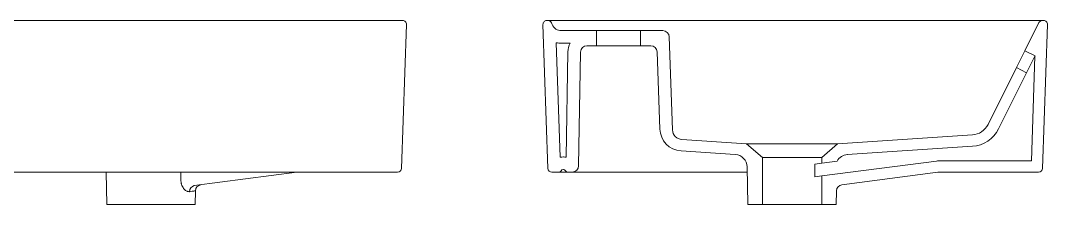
# Model space of a CAD drawing. Header units: millimetres. Extents: x 1778 to 2471, y 1406 to 1876.
# Drawn here: x 1973.115 to 1973.929, y 1424.071 to 1424.217 of the extents above; entities that cross this region are included whole.
import ezdxf

# ---------------------------------------------------------------- set-up
doc = ezdxf.new("R2010")
doc.units = ezdxf.units.MM
doc.layers.add('ARQ_SANITAROS', color=42, linetype='Continuous', lineweight=0)

msp = doc.modelspace()

# ---------------------------------------------------------------- linework, layer by layer
at = {"layer": 'ARQ_SANITAROS'}
for p, q in [((1973.38366, 1424.21685), (1973.05883, 1424.21685)), ((1973.41814, 1424.21685), (1973.38366, 1424.21685)), ((1973.41715, 1424.09974), (1973.42113, 1424.21374)), ((1973.52935, 1424.21374), (1973.53333, 1424.09974)), ((1973.53329, 1424.21685), (1973.53234, 1424.21685)), ((1973.53329, 1424.21685), (1973.57258, 1424.21685)), ((1973.53603, 1424.21507), (1973.53668, 1424.2136)), ((1973.57258, 1424.21685), (1973.88575, 1424.21685)), ((1973.88575, 1424.21685), (1973.92509, 1424.21685)), ((1973.91131, 1424.19299), (1973.92241, 1424.21519)), ((1973.92613, 1424.21685), (1973.92509, 1424.21685)), ((1973.92515, 1424.09974), (1973.92913, 1424.21374)), ((1973.57174, 1424.20885), (1973.54399, 1424.20885)), ((1973.57174, 1424.20885), (1973.57174, 1424.19685)), ((1973.57174, 1424.20885), (1973.60674, 1424.20885)), ((1973.62441, 1424.20885), (1973.60674, 1424.20885)), ((1973.60674, 1424.19685), (1973.60674, 1424.20885)), ((1973.63198, 1424.13032), (1973.62941, 1424.20402)), ((1973.53986, 1424.19933), (1973.54302, 1424.10861)), ((1973.55088, 1424.19885), (1973.54399, 1424.19885)), ((1973.57174, 1424.19685), (1973.56415, 1424.19685)), ((1973.57174, 1424.19685), (1973.60674, 1424.19685)), ((1973.61482, 1424.19685), (1973.60674, 1424.19685)), ((1973.54915, 1424.19211), (1973.5477, 1424.10864)), ((1973.55915, 1424.19194), (1973.55758, 1424.10176)), ((1973.62195, 1424.13097), (1973.61982, 1424.19202)), ((1973.9046, 1424.17958), (1973.91131, 1424.19299)), ((1973.91936, 1424.18897), (1973.91131, 1424.19299)), ((1973.91265, 1424.17555), (1973.91925, 1424.18875)), ((1973.91636, 1424.10585), (1973.91925, 1424.18875)), ((1973.91936, 1424.18897), (1973.91925, 1424.18875)), ((1973.88208, 1424.13454), (1973.9046, 1424.17958)), ((1973.9046, 1424.17958), (1973.91265, 1424.17555)), ((1973.89039, 1424.13103), (1973.91265, 1424.17555)), ((1973.63945, 1424.12262), (1973.69071, 1424.11924)), ((1973.76271, 1424.11924), (1973.86965, 1424.12628)), ((1973.63876, 1424.11364), (1973.68178, 1424.11081)), ((1973.69071, 1424.11924), (1973.70321, 1424.10837)), ((1973.75021, 1424.10837), (1973.76271, 1424.11924)), ((1973.77054, 1424.11073), (1973.86967, 1424.11727)), ((1973.54543, 1424.10885), (1973.54549, 1424.10885)), ((1973.70321, 1424.10837), (1973.75021, 1424.10837)), ((1973.70321, 1424.10837), (1973.70321, 1424.07124)), ((1973.75021, 1424.10394), (1973.75021, 1424.10837)), ((1973.75021, 1424.09386), (1973.84107, 1424.10561)), ((1973.76241, 1424.10552), (1973.75021, 1424.10394)), ((1973.84479, 1424.10585), (1973.91636, 1424.10585)), ((1973.06281, 1424.09685), (1973.37968, 1424.09685)), ((1973.18322, 1424.09685), (1973.18379, 1424.07124)), ((1973.24233, 1424.09685), (1973.24248, 1424.08984)), ((1973.25307, 1424.08619), (1973.33423, 1424.09668)), ((1973.37968, 1424.09685), (1973.41416, 1424.09685)), ((1973.54196, 1424.09685), (1973.53633, 1424.09685)), ((1973.54896, 1424.09685), (1973.54196, 1424.09685)), ((1973.54543, 1424.09885), (1973.54549, 1424.09885)), ((1973.55258, 1424.09685), (1973.54896, 1424.09685)), ((1973.56257, 1424.09685), (1973.55258, 1424.09685)), ((1973.69121, 1424.09685), (1973.56257, 1424.09685)), ((1973.69178, 1424.07124), (1973.69112, 1424.10105)), ((1973.75021, 1424.10394), (1973.7448, 1424.10324)), ((1973.7448, 1424.09316), (1973.7448, 1424.10324)), ((1973.76624, 1424.08686), (1973.84223, 1424.09668)), ((1973.92215, 1424.09685), (1973.84479, 1424.09685)), ((1973.7448, 1424.09316), (1973.75021, 1424.09386)), ((1973.75021, 1424.07124), (1973.75021, 1424.09386)), ((1973.25365, 1424.07124), (1973.25389, 1424.08201)), ((1973.76189, 1424.08201), (1973.76165, 1424.07124)), ((1973.18379, 1424.07124), (1973.25365, 1424.07124)), ((1973.70321, 1424.07124), (1973.69178, 1424.07124)), ((1973.70321, 1424.07124), (1973.75021, 1424.07124)), ((1973.76165, 1424.07124), (1973.75021, 1424.07124))]:
    msp.add_line(p, q, dxfattribs=at)
at = {"layer": 'ARQ_SANITAROS', "flags": 128}
msp.add_lwpolyline([(1973.33425, 1424.09685), (1973.33425, 1424.09678), (1973.33423, 1424.09668)], dxfattribs=at)
at = {"layer": 'ARQ_SANITAROS'}
for centre, radius, start, end in [((1973.41814, 1424.21385), 0.003, 358, 90), ((1973.53234, 1424.21385), 0.003, 90, 182), ((1973.53329, 1424.21385), 0.003, 23.96249, 90), ((1973.54399, 1424.21685), 0.008, 203.96249, 270), ((1973.92509, 1424.21385), 0.003, 90, 153.43495), ((1973.92613, 1424.21385), 0.003, 358, 90), ((1973.62441, 1424.20385), 0.005, 2, 90), ((1973.54399, 1424.21685), 0.018, 256.71374, 270), ((1973.56415, 1424.19185), 0.015, 152.18186, 179), ((1973.56415, 1424.19185), 0.005, 90, 179), ((1973.61482, 1424.19185), 0.005, 2, 90), ((1973.63994, 1424.1316), 0.018, 182, 266.22828), ((1973.63998, 1424.1306), 0.008, 182, 266.22828), ((1973.86867, 1424.14125), 0.015, 273.77022, 333.43495), ((1973.86803, 1424.14221), 0.025, 273.77022, 333.43495), ((1973.54543, 1424.09685), 0.012, 90, 101.55867), ((1973.54549, 1424.09685), 0.012, 79.41478, 90), ((1973.68112, 1424.10083), 0.01, 1.27303, 86.22828), ((1973.7712, 1424.10075), 0.01, 93.77022, 151.53868), ((1973.84479, 1424.07685), 0.029, 90, 97.36851), ((1973.3368, 1424.07685), 0.02, 90, 97.36851), ((1973.41416, 1424.09985), 0.003, 270, 358), ((1973.53633, 1424.09985), 0.003, 182, 270), ((1973.54196, 1424.09885), 0.002, 270, 330), ((1973.54543, 1424.09685), 0.002, 90, 150), ((1973.54549, 1424.09685), 0.002, 30, 90), ((1973.54896, 1424.09885), 0.002, 210, 270), ((1973.55258, 1424.10185), 0.005, 270, 359), ((1973.84479, 1424.07685), 0.02, 90, 97.36851), ((1973.92215, 1424.09985), 0.003, 270, 358), ((1973.25395, 1424.08167), 0.0046, 100.97778, 184.09718), ((1973.25889, 1424.0819), 0.005, 97.36851, 178.73343), ((1973.76689, 1424.0819), 0.005, 97.36851, 178.72697)]:
    msp.add_arc(centre, radius, start, end, dxfattribs=at)
for points, knots in [([(1973.76271, 1424.11924), (1973.76271, 1424.11924), (1973.76212, 1424.11924), (1973.75945, 1424.11924), (1973.75516, 1424.11924), (1973.75138, 1424.11924), (1973.74907, 1424.11924), (1973.74856, 1424.11924), (1973.7478, 1424.11924), (1973.74704, 1424.11924), (1973.74627, 1424.11924), (1973.74549, 1424.11924), (1973.74469, 1424.11924), (1973.74387, 1424.11924), (1973.7433, 1424.11924), (1973.74178, 1424.11924), (1973.73921, 1424.11924), (1973.73515, 1424.11924), (1973.73096, 1424.11924), (1973.72812, 1424.11924), (1973.72671, 1424.11924), (1973.7253, 1424.11924), (1973.72247, 1424.11924), (1973.71827, 1424.11924), (1973.71421, 1424.11924), (1973.71164, 1424.11924), (1973.71012, 1424.11924), (1973.70954, 1424.11924), (1973.70871, 1424.11924), (1973.70791, 1424.11924), (1973.70712, 1424.11924), (1973.70634, 1424.11924), (1973.70557, 1424.11924), (1973.70481, 1424.11924), (1973.7043, 1424.11924), (1973.70199, 1424.11924), (1973.69823, 1424.11924), (1973.69397, 1424.11924), (1973.69131, 1424.11924), (1973.69071, 1424.11924), (1973.69071, 1424.11924)], [0.7499634, 0.7499634, 0.7499634, 0.7499634, 0.7851728, 0.8203822, 0.8555916, 0.890801, 0.890801, 0.8951776, 0.8995543, 0.903931, 0.9083076, 0.9126843, 0.9170609, 0.9214376, 0.9258142, 0.9258142, 0.9443607, 0.9629071, 0.9814536, 1, 1, 1, 1.0185525, 1.037105, 1.0556575, 1.07421, 1.07421, 1.0786277, 1.0830453, 1.087463, 1.0918807, 1.0962983, 1.100716, 1.1051336, 1.1095513, 1.1095513, 1.1446543, 1.1797574, 1.2148604, 1.2499634, 1.2499634, 1.2499634, 1.2499634]), ([(1973.24248, 1424.08984), (1973.24249, 1424.08918), (1973.24257, 1424.08854), (1973.24277, 1424.08761), (1973.24286, 1424.0873), (1973.24305, 1424.08671), (1973.24316, 1424.08642), (1973.24353, 1424.0856), (1973.24382, 1424.08508), (1973.24443, 1424.08416), (1973.24477, 1424.08374), (1973.24529, 1424.08319), (1973.24547, 1424.08301), (1973.24583, 1424.08269), (1973.24601, 1424.08254), (1973.24655, 1424.08213), (1973.24692, 1424.08191), (1973.24746, 1424.08165), (1973.24764, 1424.08157), (1973.248, 1424.08145), (1973.24818, 1424.08141), (1973.2487, 1424.0813), (1973.24903, 1424.08129), (1973.24936, 1424.08134)], [0, 0, 0, 0, 0.125, 0.125, 0.1875, 0.1875, 0.25, 0.25, 0.375, 0.375, 0.5, 0.5, 0.5625, 0.5625, 0.625, 0.625, 0.75, 0.75, 0.8125, 0.8125, 0.875, 0.875, 1, 1, 1, 1]), ([(1973.25389, 1424.08201), (1973.25389, 1424.08201), (1973.25379, 1424.082), (1973.25341, 1424.08194), (1973.25312, 1424.0819), (1973.25255, 1424.08181), (1973.25233, 1424.08178), (1973.25186, 1424.08171), (1973.2516, 1424.08167), (1973.25075, 1424.08155), (1973.2501, 1424.08145), (1973.24936, 1424.08134)], [0, 0, 0, 0, 0.25, 0.25, 0.5, 0.5, 0.625, 0.625, 0.75, 0.75, 1, 1, 1, 1])]:
    msp.add_open_spline(points, degree=3, knots=knots, dxfattribs=at)

doc.saveas('drawing.dxf')
